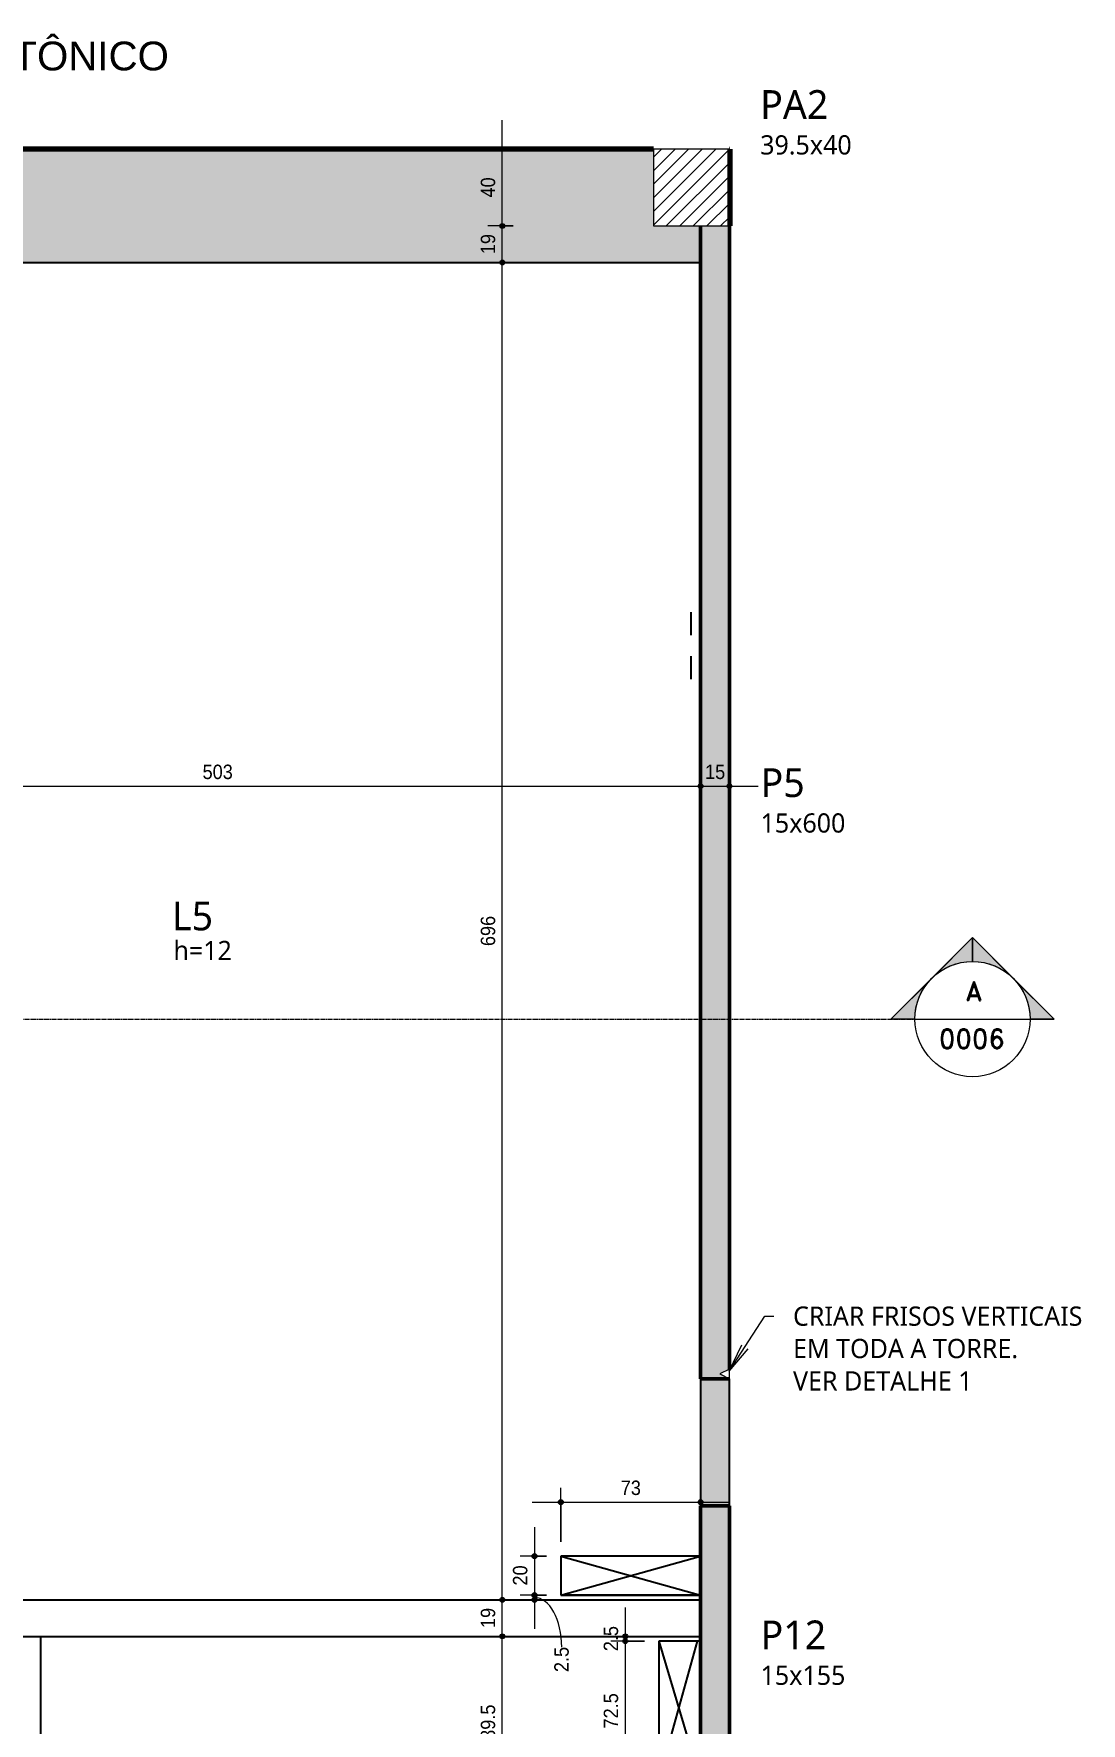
# Model space of a CAD drawing. Header units: centimetres. Extents: x -1984 to 34419, y -3196 to 88064.
# Drawn here: x 986 to 1531, y -72 to 807 of the extents above; entities that cross this region are included whole.
import ezdxf

# ---------------------------------------------------------------- set-up
doc = ezdxf.new("R2010")
doc.units = ezdxf.units.CM
doc.linetypes.add('Centro de 6 mm', pattern=[1.32, 0.6, -0.24, 0.24, -0.24])
for name, color, linetype, lineweight in [('A-ANNO-DIMS', 7, 'Continuous', 9), ('A-ANNO-DIMS-50', 7, 'Continuous', 9), ('A-DETL-GENF', 7, 'Continuous', 18), ('A-DETL-THIN', 7, 'Continuous', 25), ('A-FLOR', 7, 'Continuous', 25), ('A-FLOR-IDEN', 7, 'Continuous', 9), ('G-ANNO-SYMB', 7, 'Continuous', 9), ('G-ANNO-TEXT', 7, 'Continuous', 9), ('S-BEAM', 7, 'Continuous', 25), ('S-COLS', 7, 'Continuous', 25), ('S-COLS-IDEN', 7, 'Continuous', 9)]:
    doc.layers.add(name, color=color, linetype=linetype, lineweight=lineweight)
doc.layers.add('A-DETL', color=7, linetype='Continuous', lineweight=18, true_color=0x00a600)
doc.styles.add('Arial', font='arial.ttf', dxfattribs={"height": 15})
doc.styles.add('Arial_1', font='arial.ttf', dxfattribs={"width": 0.9, "height": 7.5})
doc.styles.add('Gadugi', font='gadugi.ttf', dxfattribs={"height": 15})
doc.styles.add('Gadugi_1', font='gadugi.ttf', dxfattribs={"height": 10})
doc.styles.add('RomanD', font='romand__.ttf', dxfattribs={"height": 10})
doc.dimstyles.new('PED_1_5mm_ESQ', dxfattribs={"dimscale": 30.48, "dimtxt": 7.651945, "dimasz": 0.328084, "dimexe": 0.246063, "dimexo": 0.246063, "dimgap": 0.049213, "dimtad": 1, "dimdec": 1, "dimrnd": 0.5, "dimdsep": 46, "dimtxsty": 'Arial_1', "dimblk1": 'DOTSMALL', "dimblk2": 'DOTSMALL', "dimsah": 1, "dimcen": 0.09, "dimdle": 0.492126, "dimazin": 0, "dimtfac": 1, "dimtdec": 4, "dimtix": 1, "dimtmove": 0, "dimatfit": 3, "dimfxl": 1, "dimtvp": 1, "dimtolj": 1, "dimtzin": 0, "dimarcsym": 2})
doc.dimstyles.new('PED_1_5mm_ESQ_2', dxfattribs={"dimscale": 30.48, "dimtxt": 7.651945, "dimasz": 0.328084, "dimexe": 0.246063, "dimexo": 0.246063, "dimgap": 0.049213, "dimtad": 1, "dimdec": 1, "dimrnd": 0.5, "dimdsep": 46, "dimtxsty": 'Arial_1', "dimblk1": 'DOTSMALL', "dimblk2": 'DOTSMALL', "dimsah": 1, "dimcen": 0.09, "dimdle": 0.492126, "dimazin": 0, "dimtfac": 1, "dimtdec": 4, "dimtix": 1, "dimtmove": 1, "dimatfit": 3, "dimfxl": 1, "dimtvp": 1, "dimtolj": 1, "dimtzin": 0, "dimarcsym": 2})

# ---------------------------------------------------------------- blocks, each defined once
blk = doc.blocks.new('Corte - M_Cabeça do corte - Preenchida-2060824-PL F 001 - FORMA DO 4º PAVIMENTO')
at = {"layer": 'G-ANNO-SYMB'}
h = blk.add_hatch(color=256, dxfattribs=at)
edge = h.paths.add_edge_path(flags=0)
edge.add_line((-0.6, 0.849), (-0.6, 0.6))
edge.add_arc((-0.6, 0), 0.6, 90, 135)
edge.add_line((-1.024, 0.424), (-0.6, 0.849))
h = blk.add_hatch(color=256, dxfattribs=at)
edge = h.paths.add_edge_path(flags=0)
edge.add_line((-0.6, 0.849), (-0.176, 0.424))
edge.add_arc((-0.6, 0), 0.6, 45, 90)
edge.add_line((-0.6, 0.6), (-0.6, 0.849))
h = blk.add_hatch(color=256, dxfattribs=at)
edge = h.paths.add_edge_path(flags=0)
edge.add_line((-1.449, 0), (-1.024, 0.424))
edge.add_arc((-0.6, 0), 0.6, 135, 180)
edge.add_line((-1.2, 0), (-1.449, 0))
h = blk.add_hatch(color=256, dxfattribs=at)
edge = h.paths.add_edge_path(flags=0)
edge.add_line((0.249, 0), (0, 0))
edge.add_arc((-0.6, 0), 0.6, 360, 405)
edge.add_line((-0.176, 0.424), (0.249, 0))
for p, q in [((-0.6, 0.849), (-1.449, 0)), ((-0.6, 0.849), (-1.024, 0.424)), ((-0.6, 0.849), (0.249, 0)), ((-0.6, 0.6), (-0.6, 0.849)), ((-0.6, 0.849), (-0.6, 0.6)), ((-0.176, 0.424), (-0.6, 0.849)), ((-1.024, 0.424), (-1.449, 0)), ((0.249, 0), (-0.176, 0.424)), ((-1.449, 0), (-1.2, 0)), ((0, 0), (0.249, 0)), ((-1.2, 0), (-1.449, 0)), ((0, 0), (0.249, 0))]:
    blk.add_line(p, q, dxfattribs=at)
for start, end in [(360, 180), (90, 135), (45, 90), (135, 180), (360, 45), (180, 360)]:
    blk.add_arc((-0.6, 0), 0.6, start, end, dxfattribs=at)
blk = doc.blocks.new('DIMBLOCK16-PL F 001 - FORMA DO 4º PAVIMENTO')
at = {"layer": 'A-ANNO-DIMS-50'}
h = blk.add_hatch(color=256, dxfattribs=at)
edge = h.paths.add_edge_path(flags=0)
edge.add_arc((830.15, 415.54), 1.25, 0, 360)
h = blk.add_hatch(color=256, dxfattribs=at)
edge = h.paths.add_edge_path(flags=0)
edge.add_arc((1333.15, 415.54), 1.25, 0, 360)
for p, q in [((830.15, 409.81), (830.15, 423.04)), ((1333.15, 409.81), (1333.15, 423.04)), ((830.15, 415.54), (1333.15, 415.54)), ((830.15, 415.54), (830.15, 409.81)), ((1333.15, 415.54), (1333.15, 409.81))]:
    blk.add_line(p, q, dxfattribs=at)
for centre in [(830.15, 415.54), (1333.15, 415.54)]:
    blk.add_circle(centre, 1.25, dxfattribs=at)
at = {"layer": 'A-ANNO-DIMS-50', "color": 0, "insert": (1073.88, 426.78), "char_height": 7.5, "width": 18.6472, "attachment_point": 1, "line_spacing_factor": 0.941778, "style": 'Arial_1'}
blk.add_mtext('503', dxfattribs=at)
blk = doc.blocks.new('_DotSmall')
at = {"color": 0, "linetype": 'ByBlock', "const_width": 0.5}
blk.add_lwpolyline([(-0.0625, 0, 1), (0.0625, 0, 1)], format="xyb", close=True, dxfattribs=at)
blk = doc.blocks.new('DIMBLOCK17-PL F 001 - FORMA DO 4º PAVIMENTO')
at = {"layer": 'A-ANNO-DIMS-50'}
h = blk.add_hatch(color=256, dxfattribs=at)
edge = h.paths.add_edge_path(flags=0)
edge.add_arc((1333.15, 415.54), 1.25, 0, 360)
h = blk.add_hatch(color=256, dxfattribs=at)
edge = h.paths.add_edge_path(flags=0)
edge.add_arc((1348.15, 415.54), 1.25, 0, 360)
for p, q in [((1333.15, 409.81), (1333.15, 423.04)), ((1348.15, 409.81), (1348.15, 423.04)), ((1333.15, 415.54), (1363.15, 415.54)), ((1333.15, 415.54), (1333.15, 409.81)), ((1348.15, 415.54), (1348.15, 409.81))]:
    blk.add_line(p, q, dxfattribs=at)
for centre in [(1333.15, 415.54), (1348.15, 415.54)]:
    blk.add_circle(centre, 1.25, dxfattribs=at)
at = {"layer": 'A-ANNO-DIMS-50', "color": 0, "insert": (1335.47, 426.78), "char_height": 7.5, "width": 12.4315, "attachment_point": 1, "line_spacing_factor": 0.941778, "style": 'Arial_1'}
blk.add_mtext('15', dxfattribs=at)
blk = doc.blocks.new('DIMBLOCK43-PL F 001 - FORMA DO 4º PAVIMENTO')
at = {"layer": 'A-ANNO-DIMS-50'}
h = blk.add_hatch(color=256, dxfattribs=at)
edge = h.paths.add_edge_path(flags=0)
edge.add_arc((1229.93, -26.88), 1.25, 0, 360)
h = blk.add_hatch(color=256, dxfattribs=at)
edge = h.paths.add_edge_path(flags=0)
edge.add_arc((1229.93, -116.45), 1.25, 0, 360)
for p, q in [((1235.66, -26.88), (1222.43, -26.88)), ((1229.93, -116.45), (1229.93, -26.88)), ((1229.93, -26.88), (1235.66, -26.88)), ((1235.66, -116.45), (1222.43, -116.45)), ((1229.93, -116.45), (1235.66, -116.45))]:
    blk.add_line(p, q, dxfattribs=at)
for centre in [(1229.93, -26.88), (1229.93, -116.45)]:
    blk.add_circle(centre, 1.25, dxfattribs=at)
at = {"layer": 'A-ANNO-DIMS-50', "color": 0, "insert": (1218.7, -80.73), "char_height": 7.5, "width": 21.7551, "attachment_point": 1, "rotation": 90, "line_spacing_factor": 0.941778, "style": 'Arial_1'}
blk.add_mtext('89.5', dxfattribs=at)
blk = doc.blocks.new('DIMBLOCK44-PL F 001 - FORMA DO 4º PAVIMENTO')
at = {"layer": 'A-ANNO-DIMS-50'}
h = blk.add_hatch(color=256, dxfattribs=at)
edge = h.paths.add_edge_path(flags=0)
edge.add_arc((1229.93, -7.88), 1.25, 0, 360)
h = blk.add_hatch(color=256, dxfattribs=at)
edge = h.paths.add_edge_path(flags=0)
edge.add_arc((1229.93, -26.88), 1.25, 0, 360)
for p, q in [((1235.66, -7.88), (1222.43, -7.88)), ((1229.93, -26.88), (1229.93, -7.88)), ((1229.93, -7.88), (1235.66, -7.88)), ((1235.66, -26.88), (1222.43, -26.88)), ((1229.93, -26.88), (1235.66, -26.88))]:
    blk.add_line(p, q, dxfattribs=at)
for centre in [(1229.93, -7.88), (1229.93, -26.88)]:
    blk.add_circle(centre, 1.25, dxfattribs=at)
at = {"layer": 'A-ANNO-DIMS-50', "color": 0, "insert": (1218.7, -22.56), "char_height": 7.5, "width": 12.4315, "attachment_point": 1, "rotation": 90, "line_spacing_factor": 0.941778, "style": 'Arial_1'}
blk.add_mtext('19', dxfattribs=at)
blk = doc.blocks.new('DIMBLOCK45-PL F 001 - FORMA DO 4º PAVIMENTO')
at = {"layer": 'A-ANNO-DIMS-50'}
h = blk.add_hatch(color=256, dxfattribs=at)
edge = h.paths.add_edge_path(flags=0)
edge.add_arc((1229.93, 688.12), 1.25, 0, 360)
h = blk.add_hatch(color=256, dxfattribs=at)
edge = h.paths.add_edge_path(flags=0)
edge.add_arc((1229.93, -7.88), 1.25, 0, 360)
for p, q in [((1235.66, 688.12), (1222.43, 688.12)), ((1229.93, -7.88), (1229.93, 688.12)), ((1229.93, 688.12), (1235.66, 688.12)), ((1235.66, -7.88), (1222.43, -7.88)), ((1229.93, -7.88), (1235.66, -7.88))]:
    blk.add_line(p, q, dxfattribs=at)
for centre in [(1229.93, 688.12), (1229.93, -7.88)]:
    blk.add_circle(centre, 1.25, dxfattribs=at)
at = {"layer": 'A-ANNO-DIMS-50', "color": 0, "insert": (1218.7, 332.35), "char_height": 7.5, "width": 18.6472, "attachment_point": 1, "rotation": 90, "line_spacing_factor": 0.941778, "style": 'Arial_1'}
blk.add_mtext('696', dxfattribs=at)
blk = doc.blocks.new('DIMBLOCK46-PL F 001 - FORMA DO 4º PAVIMENTO')
at = {"layer": 'A-ANNO-DIMS-50'}
h = blk.add_hatch(color=256, dxfattribs=at)
edge = h.paths.add_edge_path(flags=0)
edge.add_arc((1229.93, 707.12), 1.25, 0, 360)
h = blk.add_hatch(color=256, dxfattribs=at)
edge = h.paths.add_edge_path(flags=0)
edge.add_arc((1229.93, 688.12), 1.25, 0, 360)
for p, q in [((1235.66, 707.12), (1222.43, 707.12)), ((1229.93, 688.12), (1229.93, 707.12)), ((1229.93, 707.12), (1235.66, 707.12)), ((1235.66, 688.12), (1222.43, 688.12)), ((1229.93, 688.12), (1235.66, 688.12))]:
    blk.add_line(p, q, dxfattribs=at)
for centre in [(1229.93, 707.12), (1229.93, 688.12)]:
    blk.add_circle(centre, 1.25, dxfattribs=at)
at = {"layer": 'A-ANNO-DIMS-50', "color": 0, "insert": (1218.7, 692.44), "char_height": 7.5, "width": 12.4315, "attachment_point": 1, "rotation": 90, "line_spacing_factor": 0.941778, "style": 'Arial_1'}
blk.add_mtext('19', dxfattribs=at)
blk = doc.blocks.new('DIMBLOCK47-PL F 001 - FORMA DO 4º PAVIMENTO')
at = {"layer": 'A-ANNO-DIMS-50'}
h = blk.add_hatch(color=256, dxfattribs=at)
edge = h.paths.add_edge_path(flags=0)
edge.add_arc((1229.93, 747.12), 1.25, 0, 360)
h = blk.add_hatch(color=256, dxfattribs=at)
edge = h.paths.add_edge_path(flags=0)
edge.add_arc((1229.93, 707.12), 1.25, 0, 360)
for p, q in [((1229.93, 707.12), (1229.93, 762.12)), ((1235.66, 747.12), (1222.43, 747.12)), ((1229.93, 747.12), (1235.66, 747.12)), ((1235.66, 707.12), (1222.43, 707.12)), ((1229.93, 707.12), (1235.66, 707.12))]:
    blk.add_line(p, q, dxfattribs=at)
for centre in [(1229.93, 747.12), (1229.93, 707.12)]:
    blk.add_circle(centre, 1.25, dxfattribs=at)
at = {"layer": 'A-ANNO-DIMS-50', "color": 0, "insert": (1218.7, 721.94), "char_height": 7.5, "width": 12.4315, "attachment_point": 1, "rotation": 90, "line_spacing_factor": 0.941778, "style": 'Arial_1'}
blk.add_mtext('40', dxfattribs=at)
blk = doc.blocks.new('DIMBLOCK154-PL F 001 - FORMA DO 4º PAVIMENTO')
at = {"layer": 'A-ANNO-DIMS-50'}
h = blk.add_hatch(color=256, dxfattribs=at)
edge = h.paths.add_edge_path(flags=0)
edge.add_arc((1260.39, 42.95), 1.25, 0, 360)
h = blk.add_hatch(color=256, dxfattribs=at)
edge = h.paths.add_edge_path(flags=0)
edge.add_arc((1333.15, 42.95), 1.25, 0, 360)
for p, q in [((1260.39, 22.37), (1260.39, 50.45)), ((1333.15, 48.6), (1333.15, 35.45)), ((1333.15, 42.95), (1333.15, 48.6)), ((1245.39, 42.95), (1348.15, 42.95)), ((1260.39, 42.95), (1260.39, 22.37))]:
    blk.add_line(p, q, dxfattribs=at)
for centre in [(1260.39, 42.95), (1333.15, 42.95)]:
    blk.add_circle(centre, 1.25, dxfattribs=at)
at = {"layer": 'A-ANNO-DIMS-50', "color": 0, "insert": (1291.59, 54.19), "char_height": 7.5, "width": 12.4315, "attachment_point": 1, "line_spacing_factor": 0.941778, "style": 'Arial_1'}
blk.add_mtext('73', dxfattribs=at)
blk = doc.blocks.new('DIMBLOCK155-PL F 001 - FORMA DO 4º PAVIMENTO')
at = {"layer": 'A-ANNO-DIMS-50'}
h = blk.add_hatch(color=256, dxfattribs=at)
edge = h.paths.add_edge_path(flags=0)
edge.add_arc((1246.7, 14.87), 1.25, 0, 360)
h = blk.add_hatch(color=256, dxfattribs=at)
edge = h.paths.add_edge_path(flags=0)
edge.add_arc((1246.7, -5.38), 1.25, 0, 360)
for p, q in [((1246.7, 29.87), (1246.7, -5.38)), ((1252.89, 14.87), (1239.2, 14.87)), ((1246.7, 14.87), (1252.89, 14.87)), ((1252.89, -5.38), (1239.2, -5.38)), ((1246.7, -5.38), (1252.89, -5.38))]:
    blk.add_line(p, q, dxfattribs=at)
for centre in [(1246.7, 14.87), (1246.7, -5.38)]:
    blk.add_circle(centre, 1.25, dxfattribs=at)
at = {"layer": 'A-ANNO-DIMS-50', "color": 0, "insert": (1235.46, -0.43), "char_height": 7.5, "width": 12.4315, "attachment_point": 1, "rotation": 90, "line_spacing_factor": 0.941778, "style": 'Arial_1'}
blk.add_mtext('20', dxfattribs=at)
blk = doc.blocks.new('DIMBLOCK156-PL F 001 - FORMA DO 4º PAVIMENTO')
at = {"layer": 'A-ANNO-DIMS-50'}
h = blk.add_hatch(color=256, dxfattribs=at)
edge = h.paths.add_edge_path(flags=0)
edge.add_arc((1246.7, -5.38), 1.25, 0, 360)
h = blk.add_hatch(color=256, dxfattribs=at)
edge = h.paths.add_edge_path(flags=0)
edge.add_arc((1246.7, -7.88), 1.25, 0, 360)
for p, q in [((1252.89, -5.38), (1239.2, -5.38)), ((1240.96, -7.88), (1254.2, -7.88)), ((1246.7, -7.88), (1240.96, -7.88)), ((1246.7, -5.38), (1246.7, -22.88)), ((1246.7, -5.38), (1252.89, -5.38))]:
    blk.add_line(p, q, dxfattribs=at)
for centre in [(1246.7, -5.38), (1246.7, -7.88)]:
    blk.add_circle(centre, 1.25, dxfattribs=at)
blk.add_ellipse((1246.7, -32.52), major_axis=(0, 25.89), ratio=0.546557, start_param=4.712389, end_param=6.283185, dxfattribs=at)
at = {"layer": 'A-ANNO-DIMS-50', "color": 0, "insert": (1257, -45.47), "char_height": 7.5, "width": 15.5393, "attachment_point": 1, "rotation": 90, "line_spacing_factor": 0.941778, "style": 'Arial_1'}
blk.add_mtext('2.5', dxfattribs=at)
blk = doc.blocks.new('DIMBLOCK268-PL F 001 - FORMA DO 4º PAVIMENTO')
at = {"layer": 'A-ANNO-DIMS-50'}
h = blk.add_hatch(color=256, dxfattribs=at)
edge = h.paths.add_edge_path(flags=0)
edge.add_arc((1293.96, -26.88), 1.25, 0, 360)
h = blk.add_hatch(color=256, dxfattribs=at)
edge = h.paths.add_edge_path(flags=0)
edge.add_arc((1293.96, -29.38), 1.25, 0, 360)
for p, q in [((1293.96, -11.88), (1293.96, -29.38)), ((1303.89, -29.38), (1286.46, -29.38)), ((1288.23, -26.88), (1301.46, -26.88)), ((1293.96, -26.88), (1288.23, -26.88)), ((1293.96, -29.38), (1303.89, -29.38))]:
    blk.add_line(p, q, dxfattribs=at)
for centre in [(1293.96, -26.88), (1293.96, -29.38)]:
    blk.add_circle(centre, 1.25, dxfattribs=at)
at = {"layer": 'A-ANNO-DIMS-50', "color": 0, "insert": (1282.72, -34.61), "char_height": 7.5, "width": 15.5393, "attachment_point": 1, "rotation": 90, "line_spacing_factor": 0.941778, "style": 'Arial_1'}
blk.add_mtext('2.5', dxfattribs=at)
blk = doc.blocks.new('DIMBLOCK269-PL F 001 - FORMA DO 4º PAVIMENTO')
at = {"layer": 'A-ANNO-DIMS-50'}
h = blk.add_hatch(color=256, dxfattribs=at)
edge = h.paths.add_edge_path(flags=0)
edge.add_arc((1293.96, -29.38), 1.25, 0, 360)
h = blk.add_hatch(color=256, dxfattribs=at)
edge = h.paths.add_edge_path(flags=0)
edge.add_arc((1293.96, -102.13), 1.25, 0, 360)
for p, q in [((1303.89, -29.38), (1286.46, -29.38)), ((1293.96, -29.38), (1293.96, -117.13)), ((1293.96, -29.38), (1303.89, -29.38)), ((1303.89, -102.13), (1286.46, -102.13)), ((1293.96, -102.13), (1303.89, -102.13))]:
    blk.add_line(p, q, dxfattribs=at)
for centre in [(1293.96, -29.38), (1293.96, -102.13)]:
    blk.add_circle(centre, 1.25, dxfattribs=at)
at = {"layer": 'A-ANNO-DIMS-50', "color": 0, "insert": (1282.72, -74.82), "char_height": 7.5, "width": 21.7551, "attachment_point": 1, "rotation": 90, "line_spacing_factor": 0.941778, "style": 'Arial_1'}
blk.add_mtext('72.5', dxfattribs=at)

msp = doc.modelspace()

# ---------------------------------------------------------------- hatches: boundary and pattern name
at = {"layer": 'A-DETL-GENF', "true_color": 0x808080}
h = msp.add_hatch(dxfattribs=at)
h.set_pattern_fill('FP_1', color=8, style=0, pattern_type=2)
h.set_pattern_definition([(45, (0, 0), (-3.535534, 3.535534), [])])
h.paths.add_polyline_path([(950.15, -955.95), (989.65, -955.95), (989.65, -915.95), (950.15, -915.95)], flags=0)
h.paths.add_polyline_path([(-1719.36, -955.95), (-1719.36, -915.95), (-1758.86, -915.95), (-1758.86, -955.95)], flags=0)
h.paths.add_polyline_path([(1308.64, 707.12), (1348.15, 707.12), (1348.15, 747.12), (1308.64, 747.12)], flags=0)
h.paths.add_polyline_path([(-1400.36, 707.12), (-1360.86, 707.12), (-1360.86, 747.12), (-1400.36, 747.12)], flags=0)
at = {"layer": 'S-BEAM', "true_color": 0xffffcc}
for points in [[(868.9, 707.12), (1308.64, 707.12), (1308.64, 747.12), (-1360.86, 747.12), (-1360.86, 707.12), (830.15, 707.12)], [(1348.38, 707.12), (1348.38, 747.12), (1348.15, 747.12), (1348.15, 707.12)]]:
    msp.add_hatch(color=7, dxfattribs=at).paths.add_polyline_path(points, flags=0)
at = {"layer": 'S-BEAM', "true_color": 0xccffcc}
msp.add_hatch(color=254, dxfattribs=at).paths.add_polyline_path([(1333.15, 688.12), (1333.15, 707.12), (868.9, 707.12), (868.9, 688.12), (1308.65, 688.12)], flags=0)
at = {"layer": 'S-BEAM', "true_color": 0xe6b8b7}
msp.add_hatch(color=9, dxfattribs=at).paths.add_polyline_path([(1343.15, 41.2), (1348.15, 41.2), (1348.15, 107.17), (1333.15, 107.17), (1333.15, 41.2)], flags=0)
at = {"layer": 'S-COLS', "true_color": 0x808080}
for points in [[(1333.15, 107.17), (1348.15, 107.17), (1343.15, 109.67), (1348.15, 112.17), (1348.15, 707.12), (1333.15, 707.12), (1333.15, 672.95)], [(1348.15, -113.88), (1348.15, 41.1), (1333.15, 41.1), (1333.15, -113.88)]]:
    msp.add_hatch(color=8, dxfattribs=at).paths.add_polyline_path(points, flags=0)

# ---------------------------------------------------------------- linework, layer by layer
at = {"layer": 'A-DETL', "color": 7}
for p, q in [((1348.15, 747.12), (1308.64, 747.12)), ((1308.64, 747.12), (1308.64, 707.12)), ((1348.15, 707.12), (1348.15, 747.12)), ((1308.64, 707.12), (1348.15, 707.12)), ((1348.15, 112.17), (1343.15, 109.67)), ((1343.15, 109.67), (1348.15, 107.17)), ((1348.15, 107.17), (1348.15, 112.17))]:
    msp.add_line(p, q, dxfattribs=at)
at = {"layer": 'A-DETL-THIN'}
for p, q in [((1328.15, 506.12), (1328.15, 494.12)), ((1328.15, 483.2), (1328.15, 471.2)), ((1260.39, 14.87), (1333.15, -5.38)), ((1260.39, -5.38), (1333.15, 14.87)), ((1333.15, -5.38), (1260.39, -5.38)), ((1311.39, -29.38), (1333.15, -102.13)), ((1311.39, -102.13), (1331.63, -29.38))]:
    msp.add_line(p, q, dxfattribs=at)
at = {"layer": 'A-FLOR'}
for p, q in [((1333.15, 107.17), (1333.15, 41.1)), ((1333.15, 14.87), (1260.39, 14.87)), ((1260.39, 14.87), (1260.39, -5.38)), ((1260.39, -5.38), (1333.15, -5.38)), ((989.65, -181.88), (989.65, -26.88)), ((1333.15, -29.38), (1311.39, -29.38)), ((1311.39, -29.38), (1311.39, -102.13))]:
    msp.add_line(p, q, dxfattribs=at)
at = {"layer": 'G-ANNO-SYMB', "linetype": 'Centro de 6 mm'}
msp.add_line((-1848.98, 294.37), (1444.72, 294.37), dxfattribs=at)
at = {"layer": 'G-ANNO-SYMB'}
msp.add_line((1444.72, 294.37), (1504.72, 294.37), dxfattribs=at)
at = {"layer": 'G-ANNO-TEXT', "color": 1, "true_color": 0xff0000}
for p, q in [((1348.1, 111.18), (1366.58, 139.78)), ((1366.58, 139.78), (1371.31, 139.78)), ((1348.1, 111.18), (1354.58, 124.85)), ((1348.1, 111.18), (1357.9, 122.71))]:
    msp.add_line(p, q, dxfattribs=at)
at = {"layer": 'S-BEAM', "color": 190, "lineweight": 70, "true_color": 0x8000ff}
for p, q in [((1308.64, 747.12), (-1360.86, 747.12)), ((1348.15, 747.12), (1348.38, 747.12)), ((1348.38, 747.12), (1348.38, 707.12)), ((1348.15, 707.12), (1348.38, 707.12))]:
    msp.add_line(p, q, dxfattribs=at)
at = {"layer": 'S-BEAM'}
for p, q in [((868.9, 688.12), (1333.15, 688.12)), ((1348.15, 41.2), (1348.15, 107.17)), ((1348.15, 41.2), (1333.15, 41.2)), ((830.15, -7.88), (1333.15, -7.88)), ((830.15, -26.88), (1333.15, -26.88))]:
    msp.add_line(p, q, dxfattribs=at)
at = {"layer": 'S-COLS', "lineweight": 50}
for p, q in [((1333.15, 107.17), (1333.15, 707.12)), ((1348.15, 707.12), (1348.15, 112.17)), ((1348.15, 107.17), (1333.15, 107.17)), ((1333.15, -113.88), (1333.15, 41.1)), ((1333.15, 41.1), (1348.15, 41.1)), ((1348.15, 41.1), (1348.15, -113.88))]:
    msp.add_line(p, q, dxfattribs=at)

# ---------------------------------------------------------------- block references
at = {"layer": 'G-ANNO-SYMB', "extrusion": (0, 0, -1), "xscale": 49.99999999999998, "yscale": 49.99999999999998, "zscale": 49.99999999999998}
msp.add_blockref('Corte - M_Cabeça do corte - Preenchida-2060824-PL F 001 - FORMA DO 4º PAVIMENTO', (-1444.72, 294.37), dxfattribs=at)

# ---------------------------------------------------------------- texts
at = {"layer": 'A-FLOR-IDEN', "attachment_point": 1}
for s, insert, char_height, width, style in [('L5', (1057.94, 355.55), 15, 26.0548, 'Gadugi'), ('h=12', (1058.72, 335.08), 10, 39.6835, 'Gadugi_1')]:
    msp.add_mtext(s, dxfattribs=dict(at, insert=insert, char_height=char_height, width=width, style=style))
at = {"layer": 'G-ANNO-SYMB', "char_height": 10, "attachment_point": 1, "style": 'RomanD'}
for s, insert, width in [('A', (1471.16, 313.99), 11.2236), ('0006', (1457.26, 289.04), 44.8945)]:
    msp.add_mtext(s, dxfattribs=dict(at, insert=insert, width=width))
at = {"layer": 'G-ANNO-TEXT', "insert": (760.66, 803.08), "char_height": 15, "width": 363.9661, "attachment_point": 1, "style": 'Arial'}
msp.add_mtext('ELEMENTO ARQUITETÔNICO', dxfattribs=at)
at = {"layer": 'G-ANNO-TEXT', "color": 1, "true_color": 0xff0000, "char_height": 10, "attachment_point": 1, "style": 'Gadugi_1'}
for s, insert, width in [('CRIAR FRISOS VERTICAIS', (1381.31, 144.78), 190.8016), ('EM TODA A TORRE.', (1381.31, 127.92), 150.7173), ('VER DETALHE 1', (1381.31, 111.05), 119.4514)]:
    msp.add_mtext(s, dxfattribs=dict(at, insert=insert, width=width))
at = {"layer": 'S-COLS-IDEN', "attachment_point": 1}
for s, insert, char_height, width, style in [('PA2', (1364.19, 777.82), 15, 44.8945, 'Gadugi'), ('39.5x40', (1364.19, 754.33), 10, 57.7215, 'Gadugi_1'), ('P5', (1364.39, 424.91), 15, 28.4599, 'Gadugi'), ('15x600', (1364.39, 401.42), 10, 54.1139, 'Gadugi_1'), ('P12', (1364.39, -18.63), 15, 42.4894, 'Gadugi'), ('15x155', (1364.39, -42.12), 10, 54.1139, 'Gadugi_1')]:
    msp.add_mtext(s, dxfattribs=dict(at, insert=insert, char_height=char_height, width=width, style=style))

# ---------------------------------------------------------------- dimensions: what is measured, and where the dimension line sits
at = {"layer": 'A-ANNO-DIMS'}
for base, p1, p2, override, picture, middle in [((1229.93, 747.12), (1228.16, 707.12), (1228.16, 747.12), {"dimpost": '<>', "dimfxl": 40}, 'DIMBLOCK47-PL F 001 - FORMA DO 4º PAVIMENTO', (1224.6, 727.12)), ((1229.93, 707.12), (1228.16, 688.12), (1228.16, 707.12), {"dimpost": '<>', "dimfxl": 19.000001}, 'DIMBLOCK46-PL F 001 - FORMA DO 4º PAVIMENTO', (1224.6, 697.62)), ((1229.93, 688.12), (1228.16, -7.88), (1228.16, 688.12), {"dimpost": '<>', "dimfxl": 696.000019}, 'DIMBLOCK45-PL F 001 - FORMA DO 4º PAVIMENTO', (1224.6, 340.12)), ((1246.6964, -5.3799), (1260.3857, 14.8699), (1260.3857, -5.3799), {"dimpost": '<>', "dimfxl": 20.249814}, 'DIMBLOCK155-PL F 001 - FORMA DO 4º PAVIMENTO', (1241.3671, 4.745)), ((1229.93, -7.88), (1228.16, -26.88), (1228.16, -7.88), {"dimpost": '<>', "dimfxl": 19}, 'DIMBLOCK44-PL F 001 - FORMA DO 4º PAVIMENTO', (1224.6, -17.38)), ((1293.96, -29.38), (1295.73, -26.88), (1311.39, -29.38), {"dimpost": '<>', "dimfxl": 15.856386}, 'DIMBLOCK268-PL F 001 - FORMA DO 4º PAVIMENTO', (1288.63, -28.13)), ((1229.93, -26.88), (1228.16, -116.45), (1228.16, -26.88), {"dimpost": '<>', "dimfxl": 89.568642}, 'DIMBLOCK43-PL F 001 - FORMA DO 4º PAVIMENTO', (1224.6, -71.67)), ((1293.9599, -102.1306), (1311.3857, -29.3809), (1311.3857, -102.1306), {"dimpost": '<>', "dimfxl": 72.749707}, 'DIMBLOCK269-PL F 001 - FORMA DO 4º PAVIMENTO', (1288.6306, -65.7558))]:
    dim = msp.add_linear_dim(base=base, p1=p1, p2=p2, angle=90, dimstyle='PED_1_5mm_ESQ', override=override, dxfattribs=at)
    dim.commit()
    dim.dimension.update_dxf_attribs({"geometry": picture, "text_midpoint": middle})
for base, p1, p2, override, picture, middle in [((1333.15, 415.54), (830.15, 417.31), (1333.15, 417.31), {"dimpost": '<>', "dimfxl": 503}, 'DIMBLOCK16-PL F 001 - FORMA DO 4º PAVIMENTO', (1081.65, 420.87)), ((1348.15, 415.54), (1333.15, 417.31), (1348.15, 417.31), {"dimpost": '<>', "dimfxl": 15}, 'DIMBLOCK17-PL F 001 - FORMA DO 4º PAVIMENTO', (1340.65, 420.87)), ((1333.15, 42.95), (1260.39, 14.87), (1333.15, 41.1), {"dimpost": '<>', "dimfxl": 77.345795}, 'DIMBLOCK154-PL F 001 - FORMA DO 4º PAVIMENTO', (1296.77, 48.28))]:
    dim = msp.add_linear_dim(base=base, p1=p1, p2=p2, dimstyle='PED_1_5mm_ESQ', override=override, dxfattribs=at)
    dim.commit()
    dim.dimension.update_dxf_attribs({"geometry": picture, "text_midpoint": middle})
dim = msp.add_linear_dim(base=(1246.7, -7.88), p1=(1260.39, -5.38), p2=(1248.46, -7.88), angle=90, dimstyle='PED_1_5mm_ESQ_2', override={"dimpost": '<>', "dimfxl": 12.181026}, dxfattribs=at)
dim.commit()
dim.dimension.update_dxf_attribs({"geometry": 'DIMBLOCK156-PL F 001 - FORMA DO 4º PAVIMENTO', "text_midpoint": (1262, -37.7), "dimtype": 160, "text_rotation": 90})

doc.saveas('drawing.dxf')
